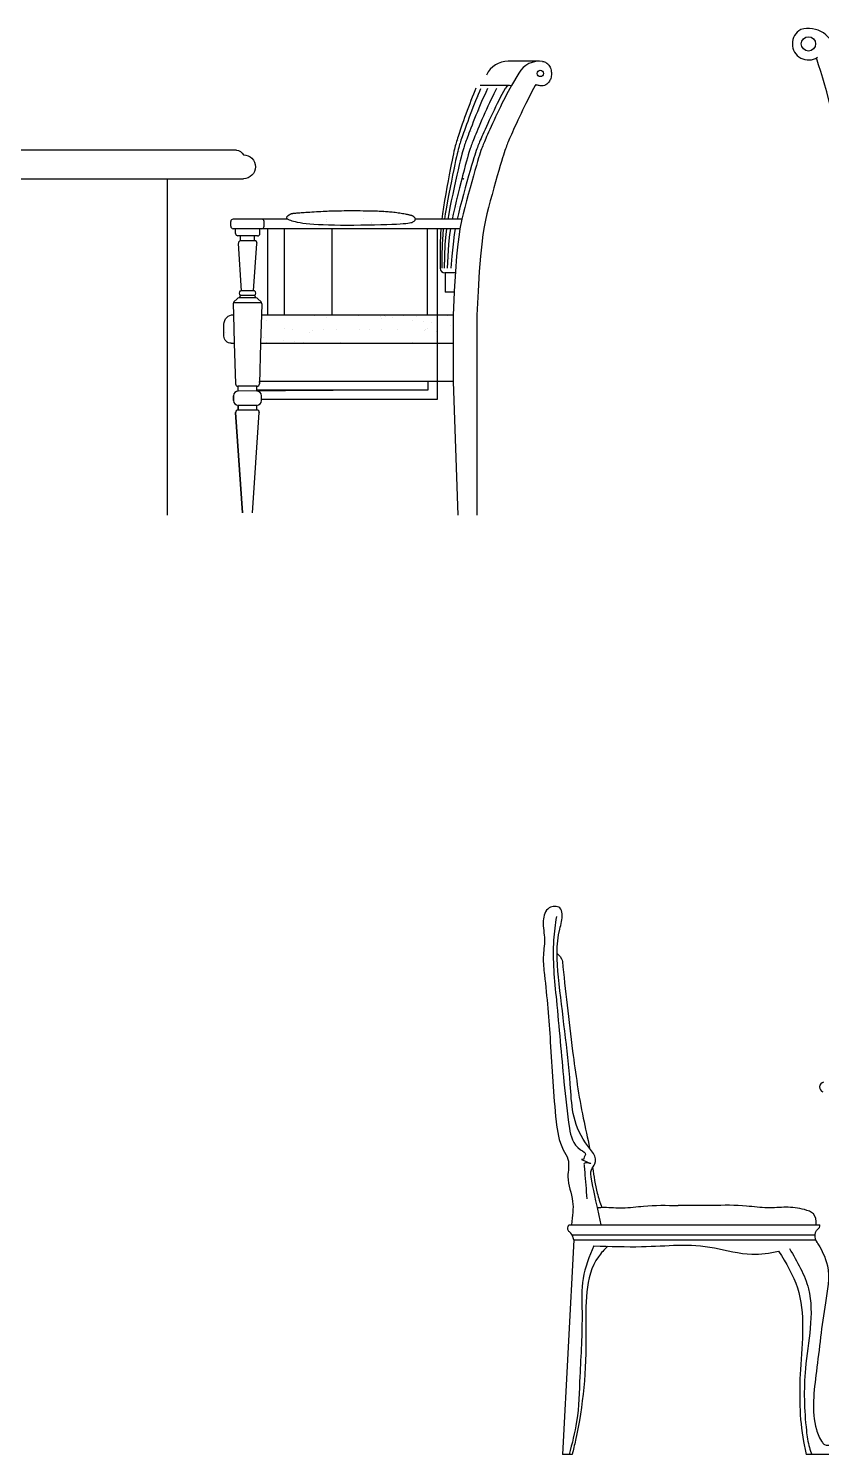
# Model space of a CAD drawing. Header units: inches. Extents: x 10 to 52.5, y 12.2 to 37.
# Drawn here: x 21.754 to 23.417, y 15.676 to 18.664 of the extents above; entities that cross this region are included whole.
import ezdxf

# ---------------------------------------------------------------- set-up
doc = ezdxf.new("R2010")
doc.units = ezdxf.units.IN
doc.header["$MEASUREMENT"] = 0
for name, color, linetype in [('02', 2, 'Continuous'), ('1', 1, 'Continuous'), ('4', 4, 'Continuous')]:
    doc.layers.add(name, color=color, linetype=linetype)

msp = doc.modelspace()

# ---------------------------------------------------------------- linework, layer by layer
at = {"layer": '02'}
for p, q in [((22.2909, 18.0642), (22.2909, 18.2443)), ((22.5909, 18.0642), (22.5909, 18.2443)), ((23.1873, 16.1974), (23.116, 16.1974)), ((22.8871, 16.157), (23.4131, 16.157)), ((22.8971, 16.1256), (22.8735, 15.6756)), ((22.8938, 16.1356), (23.4032, 16.1356)), ((22.8971, 16.1256), (23.4045, 16.1256)), ((22.8938, 15.6756), (22.8735, 15.6756)), ((23.4432, 15.6756), (23.3843, 15.6756))]:
    msp.add_line(p, q, dxfattribs=at)
msp.add_lwpolyline([(22.2325, 17.9069), (22.5918, 17.9069), (22.5918, 17.9242)], dxfattribs=at)
msp.add_circle((23.3893, 18.6317), 0.015, dxfattribs=at)
for centre, radius, start, end in [((23.3893, 18.6317), 0.0338, 118.2139, 303.4985), ((23.3894, 18.6076), 0.0563, 6.231, 106.6408), ((22.4283, 18.2617), 1.0351, 352.915, 19.2017), ((23.4228, 16.4455), 0.0103, 100.2902, 252.1278)]:
    msp.add_arc(centre, radius, start, end, dxfattribs=at)
for points, knots in [([(22.9547, 16.157), (22.942, 16.2138), (22.9366, 16.2392), (22.9309, 16.2714), (22.9524, 16.2938), (22.8935, 16.3536), (22.8919, 16.4834), (22.8671, 16.6332), (22.8591, 16.7552), (22.8754, 16.8015), (22.8687, 16.8262), (22.8387, 16.824), (22.8303, 16.7895), (22.8384, 16.7557), (22.8315, 16.7176), (22.84, 16.6463), (22.8498, 16.5314), (22.8549, 16.4093), (22.8666, 16.325), (22.8904, 16.2908), (22.88, 16.2515), (22.8991, 16.2088), (22.8948, 16.1759), (22.8923, 16.157)], [35.311465, 35.311465, 35.311465, 35.311465, 93.131805, 112.813179, 127.160363, 175.624598, 302.726903, 527.950816, 628.847535, 661.206232, 674.455693, 696.609899, 726.339103, 765.778625, 802.762974, 839.747439, 980.515741, 1148.258851, 1209.121972, 1231.128872, 1268.03133, 1320.624602, 1365.898803, 1365.898803, 1365.898803, 1365.898803]), ([(22.8626, 16.7256), (22.8729, 16.7151), (22.8789, 16.6536), (22.892, 16.5382), (22.9104, 16.4057), (22.9264, 16.3388), (22.9303, 16.3178)], [90.730668, 90.730668, 90.730668, 90.730668, 101.155334, 296.068462, 438.0369, 502.223159, 502.223159, 502.223159, 502.223159]), ([(22.9367, 16.2769), (22.9394, 16.2588), (22.9436, 16.2305), (22.9523, 16.2034), (22.9556, 16.1936)], [543.609515, 543.609515, 543.609515, 543.609515, 598.257514, 629.213333, 629.213333, 629.213333, 629.213333]), ([(22.9467, 16.193), (22.9515, 16.1934), (22.9689, 16.1943), (23.0017, 16.1906), (23.0529, 16.1986), (23.0918, 16.1979), (23.116, 16.1974)], [73.067944, 73.067944, 73.067944, 73.067944, 87.827578, 126.545663, 170.396848, 242.810195, 242.810195, 242.810195, 242.810195]), ([(23.4057, 16.157), (23.4054, 16.166), (23.4038, 16.1819), (23.374, 16.1913), (23.3425, 16.1952), (23.3016, 16.1906), (23.2503, 16.1986), (23.2115, 16.1979), (23.1873, 16.1974)], [4.006057, 4.006057, 4.006057, 4.006057, 28.148004, 48.809139, 87.827578, 126.545663, 170.396848, 242.810195, 242.810195, 242.810195, 242.810195]), ([(22.8971, 16.1256), (22.8959, 16.1306), (22.8941, 16.138), (22.8831, 16.1456), (22.8847, 16.1523), (22.8871, 16.157)], [0, 0, 0, 0, 14.936935, 22.142738, 36.023512, 36.023512, 36.023512, 36.023512]), ([(23.4072, 16.119), (23.4054, 16.123), (23.401, 16.1326), (23.4052, 16.1456), (23.4134, 16.1519), (23.4136, 16.155), (23.4131, 16.157)], [0, 0, 0, 0, 12.887177, 31.254216, 35.577763, 41.891922, 41.891922, 41.891922, 41.891922]), ([(22.9394, 16.1127), (22.9299, 16.0904), (22.9117, 16.0458), (22.9167, 15.952), (22.9097, 15.8528), (22.9075, 15.7521), (22.8937, 15.6985), (22.8875, 15.6756)], [6.301127, 6.301127, 6.301127, 6.301127, 78.25036, 148.982095, 283.607735, 378.494871, 449.266576, 449.266576, 449.266576, 449.266576]), ([(22.9686, 16.1119), (22.9612, 16.105), (22.9183, 16.0595), (22.9275, 15.9028), (22.9165, 15.769), (22.8963, 15.6856), (22.8938, 15.6756)], [35.756542, 35.756542, 35.756542, 35.756542, 65.867639, 226.773632, 453.695951, 484.320174, 484.320174, 484.320174, 484.320174]), ([(22.9394, 16.1127), (22.9737, 16.1116), (23.0678, 16.1089), (23.1585, 16.1215), (23.2626, 16.0906), (23.308, 16.0974), (23.3266, 16.1016)], [5.473448, 5.473448, 5.473448, 5.473448, 108.531589, 287.855387, 369.246813, 425.974591, 425.974591, 425.974591, 425.974591]), ([(23.3494, 16.1072), (23.3658, 16.0797), (23.4105, 16.0027), (23.3771, 15.8669), (23.3806, 15.757), (23.3886, 15.6966), (23.3945, 15.6804), (23.3965, 15.6756)], [3.886746, 3.886746, 3.886746, 3.886746, 97.307595, 264.750805, 394.444836, 430.551429, 446.105096, 446.105096, 446.105096, 446.105096]), ([(23.4052, 16.1237), (23.4157, 16.1066), (23.4378, 16.0664), (23.4195, 15.9694), (23.4079, 15.859), (23.3936, 15.7563), (23.4131, 15.7071), (23.4243, 15.6935), (23.443, 15.6978), (23.4441, 15.685), (23.4432, 15.6756)], [13.792869, 13.792869, 13.792869, 13.792869, 72.037933, 149.539069, 295.081126, 416.392002, 446.341751, 452.259291, 467.057289, 489.304589, 489.304589, 489.304589, 489.304589]), ([(23.3266, 16.1016), (23.3425, 16.0768), (23.3872, 16.002), (23.3691, 15.8591), (23.37, 15.7428), (23.3823, 15.6847), (23.3843, 15.6756)], [15.438471, 15.438471, 15.438471, 15.438471, 102.007901, 273.631252, 424.354883, 452.127999, 452.127999, 452.127999, 452.127999])]:
    msp.add_open_spline(points, degree=3, knots=knots, dxfattribs=at)
msp.add_spline([(22.8608, 16.8031), (22.855, 16.7537), (22.8608, 16.6276), (22.8767, 16.4565), (22.8883, 16.3593), (22.9115, 16.3143), (22.9217, 16.3042), (22.9188, 16.2984), (22.9173, 16.294), (22.9144, 16.294), (22.9333, 16.2853), (22.9188, 16.2853), (22.9188, 16.2824), (22.9202, 16.2679), (22.9246, 16.2114)], degree=3, dxfattribs=at)
msp.add_point((22.6654, 18.349), dxfattribs=at)
at = {"layer": '1'}
for p, q in [((22.7625, 18.5442), (22.7008, 18.5442)), ((22.6836, 18.5022), (22.6836, 18.5022)), ((22.6849, 18.5125), (22.6849, 18.5125)), ((22.6976, 18.5206), (22.6976, 18.5206)), ((22.7427, 18.5193), (22.7427, 18.5193)), ((22.7449, 18.5037), (22.7449, 18.5037)), ((22.7003, 18.4926), (22.7003, 18.4926)), ((22.7188, 18.4798), (22.7188, 18.4798)), ((22.7243, 18.4968), (22.7243, 18.4968)), ((22.7328, 18.4833), (22.7328, 18.4833)), ((22.6733, 18.4454), (22.6733, 18.4454)), ((22.6834, 18.4474), (22.6834, 18.4474)), ((22.6889, 18.4525), (22.6889, 18.4525)), ((22.6559, 18.4282), (22.6559, 18.4282)), ((22.6573, 18.4235), (22.6573, 18.4235)), ((22.6607, 18.4374), (22.6607, 18.4374)), ((22.6967, 18.4228), (22.6967, 18.4228)), ((22.6984, 18.4348), (22.6984, 18.4348)), ((22.6579, 18.4066), (22.6579, 18.4066)), ((22.6491, 18.3703), (22.6491, 18.3703)), ((22.656, 18.3488), (22.656, 18.3488)), ((22.669, 18.3488), (22.669, 18.3488)), ((22.6506, 18.3084), (22.6506, 18.3084)), ((22.6541, 18.291), (22.6541, 18.291)), ((22.6561, 18.3134), (22.6561, 18.3134)), ((22.2987, 18.2675), (22.2987, 18.2675)), ((22.3797, 18.2645), (22.3797, 18.2645)), ((22.3798, 18.2585), (22.3798, 18.2585)), ((22.3826, 18.2808), (22.3826, 18.2808)), ((22.4565, 18.2649), (22.4565, 18.2649)), ((22.4733, 18.2583), (22.4733, 18.2583)), ((22.4989, 18.2784), (22.4989, 18.2784)), ((22.535, 18.2639), (22.535, 18.2639)), ((22.6245, 18.2845), (22.6245, 18.2845)), ((22.6413, 18.2747), (22.6413, 18.2747)), ((22.6627, 18.2643), (22.6587, 18.2443)), ((22.2393, 18.2443), (22.1882, 18.2444)), ((22.3528, 18.2534), (22.3528, 18.2534)), ((22.4728, 18.2544), (22.4728, 18.2544)), ((22.6522, 18.2332), (22.6522, 18.2332)), ((22.2282, 18.2192), (22.1982, 18.2192)), ((22.6532, 18.2018), (22.6532, 18.2018)), ((22.6178, 18.1694), (22.6178, 18.1694)), ((22.6233, 18.1744), (22.6233, 18.1744)), ((22.6359, 18.1828), (22.6359, 18.1828)), ((22.6381, 18.1975), (22.6381, 18.1975)), ((22.6503, 18.1754), (22.6503, 18.1754)), ((22.6481, 18.1517), (22.6272, 18.1517)), ((22.6274, 18.1517), (22.6274, 18.1117)), ((22.2282, 18.1142), (22.1982, 18.1142)), ((22.6466, 18.1117), (22.6274, 18.1117)), ((22.2427, 18.0892), (22.1837, 18.0892)), ((22.2314, 18.0992), (22.195, 18.0992)), ((22.2282, 18.1042), (22.1982, 18.1042)), ((22.253, 18.053), (22.253, 18.053)), ((22.255, 18.064), (22.255, 18.064)), ((22.2593, 18.0623), (22.2593, 18.0623)), ((22.3527, 18.0621), (22.3527, 18.0621)), ((22.3785, 18.0591), (22.3785, 18.0591)), ((22.4102, 18.0634), (22.4102, 18.0634)), ((22.4461, 18.0619), (22.4461, 18.0619)), ((22.4776, 18.0633), (22.4776, 18.0633)), ((22.4913, 18.0604), (22.4913, 18.0604)), ((22.4948, 18.0567), (22.4948, 18.0567)), ((22.5003, 18.0617), (22.5003, 18.0617)), ((22.502, 18.0601), (22.502, 18.0601)), ((22.5176, 18.058), (22.5176, 18.058)), ((22.5396, 18.0618), (22.5396, 18.0618)), ((22.5584, 18.0526), (22.5584, 18.0526)), ((22.568, 18.0608), (22.568, 18.0608)), ((22.5827, 18.0494), (22.5827, 18.0494)), ((22.6204, 18.0628), (22.6204, 18.0628)), ((22.633, 18.0616), (22.633, 18.0616)), ((22.1669, 18.0265), (22.1669, 18.0265)), ((22.2911, 18.0362), (22.2911, 18.0362)), ((22.3072, 18.0331), (22.3072, 18.0331)), ((22.3431, 18.0267), (22.3431, 18.0267)), ((22.3487, 18.0317), (22.3487, 18.0317)), ((22.3722, 18.0333), (22.3722, 18.0333)), ((22.4006, 18.0329), (22.4006, 18.0329)), ((22.4489, 18.0337), (22.4489, 18.0337)), ((22.4687, 18.0328), (22.4687, 18.0328)), ((22.494, 18.0327), (22.494, 18.0327)), ((22.5274, 18.0327), (22.5274, 18.0327)), ((22.585, 18.0303), (22.585, 18.0303)), ((22.5874, 18.0326), (22.5874, 18.0326)), ((22.5905, 18.0354), (22.5905, 18.0354)), ((22.5984, 18.0474), (22.5984, 18.0474)), ((22.6085, 18.0298), (22.6085, 18.0298)), ((22.6391, 18.042), (22.6391, 18.042)), ((22.2408, 18.0042), (22.6441, 18.0042)), ((22.2477, 18.0159), (22.2477, 18.0159)), ((22.2531, 18.0062), (22.2531, 18.0062)), ((22.2884, 18.0105), (22.2884, 18.0105)), ((22.3128, 18.0073), (22.3128, 18.0073)), ((22.3298, 18.0066), (22.3298, 18.0066)), ((22.4084, 18.0056), (22.4084, 18.0056)), ((22.4389, 18.0054), (22.4389, 18.0054)), ((22.5589, 18.0064), (22.5589, 18.0064)), ((22.2333, 17.9142), (22.193, 17.9142)), ((22.5918, 17.9069), (22.1939, 17.9042)), ((22.2325, 17.8742), (22.1939, 17.8742)), ((22.2331, 17.8642), (22.1933, 17.8642))]:
    msp.add_line(p, q, dxfattribs=at)
for points in [[(22.702, 18.5374), (22.6996, 18.5319), (22.6968, 18.5255), (22.6941, 18.5189), (22.6913, 18.5122), (22.6886, 18.5053), (22.6858, 18.4982), (22.683, 18.4909), (22.6802, 18.4836), (22.6775, 18.4763), (22.6749, 18.4693), (22.6724, 18.4626), (22.6701, 18.4563), (22.668, 18.4505), (22.6662, 18.4454), (22.6646, 18.4409), (22.6631, 18.4368), (22.6619, 18.4332), (22.6608, 18.4298), (22.6597, 18.4267), (22.6588, 18.4237), (22.6579, 18.4207), (22.657, 18.4177), (22.656, 18.4144), (22.655, 18.4106), (22.6539, 18.4063), (22.6527, 18.4011), (22.6513, 18.3949), (22.6496, 18.3875), (22.6477, 18.3787), (22.6455, 18.3685), (22.6431, 18.3569), (22.6406, 18.3443), (22.6379, 18.3309), (22.6352, 18.3171), (22.6326, 18.3031), (22.6301, 18.2892), (22.6277, 18.2757), (22.6259, 18.2643)], [(22.7164, 18.5379), (22.7127, 18.5301), (22.7098, 18.5237), (22.7069, 18.5172), (22.704, 18.5106), (22.7011, 18.5038), (22.6982, 18.4967), (22.6952, 18.4895), (22.6922, 18.4822), (22.6894, 18.475), (22.6866, 18.4681), (22.6839, 18.4614), (22.6815, 18.4552), (22.6793, 18.4495), (22.6773, 18.4444), (22.6756, 18.4399), (22.6741, 18.4359), (22.6727, 18.4323), (22.6715, 18.4289), (22.6704, 18.4258), (22.6694, 18.4228), (22.6684, 18.4199), (22.6675, 18.4169), (22.6665, 18.4136), (22.6654, 18.4099), (22.6642, 18.4055), (22.6628, 18.4004), (22.6613, 18.3942), (22.6594, 18.3869), (22.6573, 18.3781), (22.6549, 18.3679), (22.6523, 18.3564), (22.6494, 18.3439), (22.6464, 18.3306), (22.6435, 18.3168), (22.6405, 18.3029), (22.6377, 18.289), (22.635, 18.2756), (22.633, 18.2643)], [(22.7351, 18.5379), (22.7297, 18.5273), (22.7266, 18.521), (22.7235, 18.5146), (22.7204, 18.508), (22.7173, 18.5013), (22.7142, 18.4943), (22.711, 18.4872), (22.7078, 18.48), (22.7047, 18.4729), (22.7018, 18.466), (22.6989, 18.4594), (22.6963, 18.4533), (22.6939, 18.4477), (22.6918, 18.4426), (22.69, 18.4382), (22.6883, 18.4342), (22.6869, 18.4307), (22.6856, 18.4274), (22.6844, 18.4243), (22.6833, 18.4213), (22.6822, 18.4184), (22.6811, 18.4154), (22.68, 18.4122), (22.6788, 18.4085), (22.6775, 18.4042), (22.676, 18.3991), (22.6743, 18.393), (22.6722, 18.3857), (22.6699, 18.377), (22.6672, 18.3669), (22.6642, 18.3554), (22.6609, 18.343), (22.6576, 18.3298), (22.6542, 18.3161), (22.6508, 18.3023), (22.6476, 18.2885), (22.6445, 18.2751), (22.6421, 18.2639)], [(22.7538, 18.5392), (22.7531, 18.538), (22.7496, 18.5318), (22.7463, 18.5256), (22.7431, 18.5193), (22.7399, 18.513), (22.7366, 18.5065), (22.7334, 18.4999), (22.7301, 18.493), (22.7267, 18.4859), (22.7234, 18.4788), (22.7201, 18.4718), (22.717, 18.465), (22.714, 18.4585), (22.7112, 18.4524), (22.7087, 18.4468), (22.7065, 18.4418), (22.7045, 18.4374), (22.7028, 18.4335), (22.7013, 18.43), (22.6999, 18.4267), (22.6986, 18.4237), (22.6975, 18.4207), (22.6963, 18.4178), (22.6952, 18.4148), (22.694, 18.4116), (22.6927, 18.408), (22.6913, 18.4037), (22.6897, 18.3986), (22.6878, 18.3926), (22.6856, 18.3853), (22.683, 18.3767), (22.6801, 18.3666), (22.6768, 18.3553), (22.6733, 18.3429), (22.6697, 18.3298), (22.6659, 18.3162), (22.6623, 18.3025), (22.6587, 18.2888), (22.6553, 18.2755), (22.6527, 18.2643)], [(22.6184, 18.2443), (22.6176, 18.232), (22.6169, 18.2117), (22.6168, 18.1861), (22.6172, 18.1615)], [(22.6235, 18.2444), (22.6224, 18.2321), (22.6214, 18.2118), (22.6208, 18.1862), (22.6208, 18.1617)], [(22.6301, 18.2444), (22.6287, 18.2321), (22.6272, 18.2119), (22.6261, 18.1863), (22.6255, 18.1617)], [(22.6386, 18.2441), (22.6369, 18.2319), (22.6348, 18.2117), (22.633, 18.1861), (22.6317, 18.1617)], [(22.6487, 18.2443), (22.6467, 18.2324), (22.6442, 18.2122), (22.6417, 18.1867), (22.6398, 18.1617)]]:
    msp.add_lwpolyline(points, dxfattribs=at)
msp.add_circle((22.8271, 18.5697), 0.00669, dxfattribs=at)
for centre, start, end in [((22.7625, 18.5342), 67.9213, 150.4449), ((22.6272, 18.1617), 180.9559, 269.999)]:
    msp.add_arc(centre, 0.01, start, end, dxfattribs=at)
at = {"layer": '4'}
for p, q in [((22.8252, 18.5954), (22.7598, 18.5954)), ((22.0446, 18.3492), (22.0446, 17.6442)), ((22.1782, 18.2494), (22.1782, 18.2594)), ((22.2978, 18.2643), (22.183, 18.2644)), ((22.2482, 18.2494), (22.2482, 18.2594)), ((22.6627, 18.2643), (22.5649, 18.2643)), ((22.1882, 18.2444), (22.1832, 18.2444)), ((22.1882, 18.2344), (22.1882, 18.2444)), ((22.2282, 18.2293), (22.1932, 18.2294)), ((22.1982, 18.2192), (22.1982, 18.2294)), ((22.1982, 18.2192), (22.1982, 18.2293)), ((22.2343, 18.2292), (22.2282, 18.2293)), ((22.2282, 18.2192), (22.2282, 18.2293)), ((22.2393, 18.2342), (22.2393, 18.2444)), ((22.6587, 18.2443), (22.2393, 18.2443)), ((22.2559, 18.0642), (22.2559, 18.2443)), ((22.3909, 18.0642), (22.3909, 18.2443)), ((22.6118, 17.8869), (22.6118, 18.2443)), ((22.2007, 18.1142), (22.1943, 18.2137)), ((22.2257, 18.1142), (22.2331, 18.2136)), ((22.1833, 18.0871), (22.1839, 18.0642)), ((22.1833, 18.0871), (22.1839, 18.0642)), ((22.1847, 18.0908), (22.1914, 18.0977)), ((22.1914, 18.0977), (22.1847, 18.0908)), ((22.1982, 18.1042), (22.1957, 18.0992)), ((22.1982, 18.1042), (22.1957, 18.0992)), ((22.2282, 18.1042), (22.2307, 18.0992)), ((22.2417, 18.0908), (22.2349, 18.0977)), ((22.2431, 18.0871), (22.2425, 18.0642)), ((22.2425, 18.0642), (22.6441, 18.0642)), ((22.6441, 18.0642), (22.6441, 17.9242)), ((22.1789, 18.0042), (22.1856, 18.0042)), ((22.1856, 18.0042), (22.188, 17.9191)), ((22.2408, 18.0042), (22.2383, 17.9191)), ((22.188, 17.9242), (22.188, 17.9191)), ((22.1939, 17.9042), (22.1939, 17.9142)), ((22.1939, 17.9042), (22.1939, 17.9142)), ((22.2325, 17.9042), (22.2325, 17.9142)), ((22.2379, 17.9242), (22.2383, 17.9191)), ((22.2528, 17.9242), (22.2379, 17.9242)), ((22.6441, 17.9242), (22.2385, 17.9242)), ((22.1839, 17.8842), (22.1839, 17.8942)), ((22.1839, 17.8942), (22.1839, 17.8842)), ((22.1939, 17.8642), (22.1939, 17.8742)), ((22.1939, 17.8742), (22.1939, 17.8642)), ((22.2325, 17.8642), (22.2325, 17.8742)), ((22.2425, 17.8842), (22.2425, 17.8942)), ((22.2028, 17.6488), (22.1883, 17.8589)), ((22.1883, 17.8589), (22.2028, 17.6488)), ((22.2236, 17.6488), (22.238, 17.8589))]:
    msp.add_line(p, q, dxfattribs=at)
for points in [[(22.8317, 18.595, -0.093256), (22.8395, 18.5921, -0.102321), (22.8451, 18.5869, -0.041798), (22.8475, 18.5829, -0.048704), (22.849, 18.5791, -0.029346), (22.8501, 18.5737, -0.036245), (22.8504, 18.5692, -0.036245), (22.85, 18.5642, -0.036699), (22.849, 18.5594, -0.082899), (22.8451, 18.5516, -0.053139), (22.8423, 18.5484, -0.055478), (22.839, 18.546, -0.0973), (22.8332, 18.5441, -0.071156), (22.825, 18.5442, -0.025414), (22.8215, 18.545, -0.028794), (22.8184, 18.546, -0.017971), (22.8178, 18.5463, -0.060445)], [(22.1901, 18.4092), (21.2925, 18.4092, 0.224045), (21.2777, 18.3992, 1), (21.2777, 18.3492), (22.2049, 18.3492)], [(22.1901, 18.4092, -0.224045), (22.2049, 18.3992, -1), (22.2049, 18.3492)], [(22.1789, 18.0042, -0.414214), (22.1639, 18.0192), (22.1639, 18.0442, -0.414214), (22.1839, 18.0642)]]:
    msp.add_lwpolyline(points, format="xyb", dxfattribs=at)
for points in [[(22.782, 18.5706), (22.7666, 18.5442), (22.7631, 18.538), (22.7596, 18.5318), (22.7563, 18.5256), (22.7531, 18.5193), (22.7499, 18.513), (22.7466, 18.5065), (22.7434, 18.4999), (22.7401, 18.493), (22.7367, 18.4859), (22.7334, 18.4788), (22.7301, 18.4718), (22.727, 18.465), (22.724, 18.4585), (22.7212, 18.4524), (22.7187, 18.4468), (22.7165, 18.4418), (22.7145, 18.4374), (22.7128, 18.4335), (22.7113, 18.43), (22.7099, 18.4267), (22.7086, 18.4237), (22.7075, 18.4207), (22.7063, 18.4178), (22.7052, 18.4148), (22.704, 18.4116), (22.7027, 18.408), (22.7013, 18.4037), (22.6997, 18.3986), (22.6978, 18.3926), (22.6956, 18.3853), (22.693, 18.3767), (22.6901, 18.3666), (22.6868, 18.3553), (22.6833, 18.3429), (22.6797, 18.3298), (22.6759, 18.3162), (22.6723, 18.3025), (22.6687, 18.2888), (22.6653, 18.2755), (22.6627, 18.2643)], [(22.6918, 18.5387), (22.6895, 18.5331), (22.6868, 18.5266), (22.6842, 18.52), (22.6816, 18.5133), (22.679, 18.5063), (22.6763, 18.4991), (22.6736, 18.4918), (22.671, 18.4844), (22.6684, 18.4772), (22.6659, 18.4701), (22.6635, 18.4633), (22.6613, 18.457), (22.6594, 18.4512), (22.6576, 18.4461), (22.6561, 18.4415), (22.6547, 18.4374), (22.6535, 18.4338), (22.6525, 18.4304), (22.6515, 18.4272), (22.6506, 18.4242), (22.6497, 18.4212), (22.6489, 18.4181), (22.648, 18.4148), (22.6471, 18.4111), (22.646, 18.4067), (22.6449, 18.4015), (22.6436, 18.3953), (22.642, 18.3879), (22.6403, 18.379), (22.6383, 18.3687), (22.6361, 18.3571), (22.6338, 18.3445), (22.6313, 18.3311), (22.6289, 18.3172), (22.6265, 18.3032), (22.6242, 18.2892), (22.6221, 18.2757), (22.6205, 18.2643)], [(22.8178, 18.5463), (22.8166, 18.5442), (22.8131, 18.538), (22.8096, 18.5318), (22.8063, 18.5256), (22.8031, 18.5193), (22.7999, 18.513), (22.7966, 18.5065), (22.7934, 18.4999), (22.7901, 18.493), (22.7867, 18.4859), (22.7834, 18.4788), (22.7801, 18.4718), (22.777, 18.465), (22.774, 18.4585), (22.7712, 18.4524), (22.7687, 18.4468), (22.7665, 18.4418), (22.7645, 18.4374), (22.7628, 18.4335), (22.7613, 18.43), (22.7599, 18.4267), (22.7586, 18.4237), (22.7575, 18.4207), (22.7563, 18.4178), (22.7552, 18.4148), (22.754, 18.4116), (22.7527, 18.408), (22.7513, 18.4037), (22.7497, 18.3986), (22.7478, 18.3926), (22.7456, 18.3853), (22.743, 18.3767), (22.7401, 18.3666), (22.7368, 18.3553), (22.7333, 18.3429), (22.7297, 18.3298), (22.7259, 18.3162), (22.7223, 18.3025), (22.7187, 18.2888), (22.7153, 18.2755), (22.7123, 18.2625), (22.7094, 18.2486), (22.7067, 18.2324), (22.7042, 18.2122), (22.7017, 18.1867), (22.6992, 18.1544), (22.6967, 18.1136), (22.6941, 18.063)], [(22.6587, 18.2443), (22.6567, 18.2324), (22.6542, 18.2122), (22.6517, 18.1867), (22.6492, 18.1544), (22.6467, 18.1136), (22.6466, 18.1117)], [(22.6466, 18.1117), (22.6441, 18.063)], [(22.1839, 18.0642), (22.1856, 18.0042)], [(22.2425, 18.0642), (22.2408, 18.0042)], [(22.6941, 18.0628), (22.6941, 17.6442)], [(22.6441, 17.9242), (22.6541, 17.6442)], [(22.2425, 17.8869), (22.6118, 17.8869)]]:
    msp.add_lwpolyline(points, dxfattribs=at)
msp.add_lwpolyline([(22.5575, 18.257), (22.5554, 18.2564), (22.5527, 18.2558), (22.5493, 18.2553), (22.545, 18.2548), (22.5397, 18.2543), (22.5333, 18.2539), (22.5254, 18.2535), (22.516, 18.2532), (22.5051, 18.2528), (22.4927, 18.2524), (22.4793, 18.2521), (22.4653, 18.2518), (22.4508, 18.2516), (22.4362, 18.2514), (22.4219, 18.2513), (22.4082, 18.2514), (22.3953, 18.2515), (22.3833, 18.2518), (22.3722, 18.2522), (22.3619, 18.2527), (22.3526, 18.2532), (22.3441, 18.2539), (22.3364, 18.2547), (22.3295, 18.2555), (22.3235, 18.2565), (22.3183, 18.2574), (22.3138, 18.2585), (22.3099, 18.2595), (22.3066, 18.2605), (22.3039, 18.2615), (22.3016, 18.2624), (22.2998, 18.2633), (22.2983, 18.264), (22.2972, 18.2647), (22.2963, 18.2653), (22.2958, 18.2659), (22.2954, 18.2664), (22.2953, 18.2669), (22.2953, 18.2674), (22.2954, 18.2679), (22.2956, 18.2684), (22.2959, 18.2689), (22.2963, 18.2694), (22.2967, 18.2699), (22.2971, 18.2705), (22.2976, 18.271), (22.2982, 18.2715), (22.2987, 18.272), (22.2993, 18.2724), (22.2999, 18.2729), (22.3004, 18.2733), (22.301, 18.2737), (22.3016, 18.274), (22.3021, 18.2743), (22.3027, 18.2746), (22.3032, 18.2749), (22.3037, 18.2751), (22.3041, 18.2753), (22.3046, 18.2755), (22.3051, 18.2757), (22.3056, 18.2759), (22.3062, 18.276), (22.3069, 18.2761), (22.3076, 18.2763), (22.3084, 18.2764), (22.3093, 18.2766), (22.3104, 18.2767), (22.3116, 18.2769), (22.313, 18.277), (22.3146, 18.2772), (22.3163, 18.2773), (22.3183, 18.2775), (22.3206, 18.2777), (22.3231, 18.2779), (22.3258, 18.2781), (22.3289, 18.2784), (22.3322, 18.2786), (22.3357, 18.2788), (22.3396, 18.2791), (22.3438, 18.2793), (22.3482, 18.2796), (22.3528, 18.2799), (22.3576, 18.2801), (22.3624, 18.2804), (22.3672, 18.2807), (22.3718, 18.2809), (22.3762, 18.2811), (22.3802, 18.2813), (22.3839, 18.2815), (22.3873, 18.2816), (22.3907, 18.2818), (22.394, 18.2819), (22.3975, 18.282), (22.4014, 18.282), (22.4056, 18.2821), (22.4105, 18.2821), (22.4161, 18.2822), (22.4223, 18.2822), (22.4288, 18.2822), (22.4357, 18.2822), (22.4426, 18.2822), (22.4494, 18.2822), (22.456, 18.2821), (22.4622, 18.2821), (22.4679, 18.282), (22.473, 18.2819), (22.4777, 18.2818), (22.482, 18.2817), (22.4859, 18.2816), (22.4896, 18.2814), (22.493, 18.2813), (22.4962, 18.2811), (22.4993, 18.2809), (22.5023, 18.2807), (22.5052, 18.2805), (22.508, 18.2803), (22.5109, 18.28), (22.5138, 18.2797), (22.5167, 18.2794), (22.5197, 18.2791), (22.5228, 18.2787), (22.526, 18.2783), (22.5292, 18.2778), (22.5323, 18.2773), (22.5354, 18.2769), (22.5383, 18.2764), (22.5411, 18.276), (22.5436, 18.2755), (22.5458, 18.2751), (22.5478, 18.2747), (22.5496, 18.2744), (22.5511, 18.274), (22.5525, 18.2737), (22.5537, 18.2733), (22.5548, 18.273), (22.5558, 18.2727), (22.5567, 18.2724), (22.5575, 18.2721), (22.5583, 18.2718), (22.559, 18.2714), (22.5596, 18.2711), (22.5602, 18.2708), (22.5607, 18.2704), (22.5612, 18.27), (22.5617, 18.2696), (22.5622, 18.2692), (22.5626, 18.2688), (22.5629, 18.2683), (22.5633, 18.2679), (22.5636, 18.2675), (22.5638, 18.2671), (22.5641, 18.2667), (22.5643, 18.2663), (22.5644, 18.266), (22.5645, 18.2656), (22.5646, 18.2653), (22.5646, 18.2649), (22.5645, 18.2644), (22.5644, 18.2639), (22.5643, 18.2633), (22.5641, 18.2626), (22.5637, 18.2619), (22.5633, 18.2611), (22.5626, 18.2602), (22.5618, 18.2594), (22.5607, 18.2586), (22.5592, 18.2578)], close=True, dxfattribs=at)
for centre, radius, start, end in [((22.7598, 18.5454), 0.05, 89.999, 155.0899), ((22.8252, 18.5454), 0.05, 82.4916, 149.7634), ((22.1832, 18.2594), 0.005, 89.998, 179.998), ((22.2432, 18.2594), 0.005, 0, 90), ((22.1832, 18.2494), 0.005, 180, 270), ((22.1932, 18.2344), 0.005, 180, 270), ((22.2343, 18.2342), 0.005, 270, 0), ((22.2432, 18.2494), 0.005, 270, 0), ((22.1993, 18.2144), 0.005, 90, 187.8477), ((22.2282, 18.2142), 0.005, 352.1523, 90), ((22.2019, 18.1092), 0.00625, 126.8679, 233.1301), ((22.2244, 18.1092), 0.00625, 306.8699, 53.1301), ((22.1882, 18.0873), 0.005, 135.8149, 181.6318), ((22.195, 18.0942), 0.005, 89.998, 135.8149), ((22.2314, 18.0942), 0.005, 44.1831, 90), ((22.2381, 18.0873), 0.005, 358.3662, 44.1831), ((22.1939, 17.8942), 0.01, 90, 180), ((22.193, 17.9192), 0.005, 181.7337, 269.998), ((22.2325, 17.8942), 0.01, 0, 90), ((22.2333, 17.9192), 0.005, 270, 358.2643), ((22.1939, 17.8842), 0.01, 180, 270), ((22.2325, 17.8842), 0.01, 270, 0), ((22.1933, 17.8592), 0.005, 89.998, 183.9387), ((22.2331, 17.8592), 0.005, 356.0593, 90)]:
    msp.add_arc(centre, radius, start, end, dxfattribs=at)

doc.saveas('drawing.dxf')
